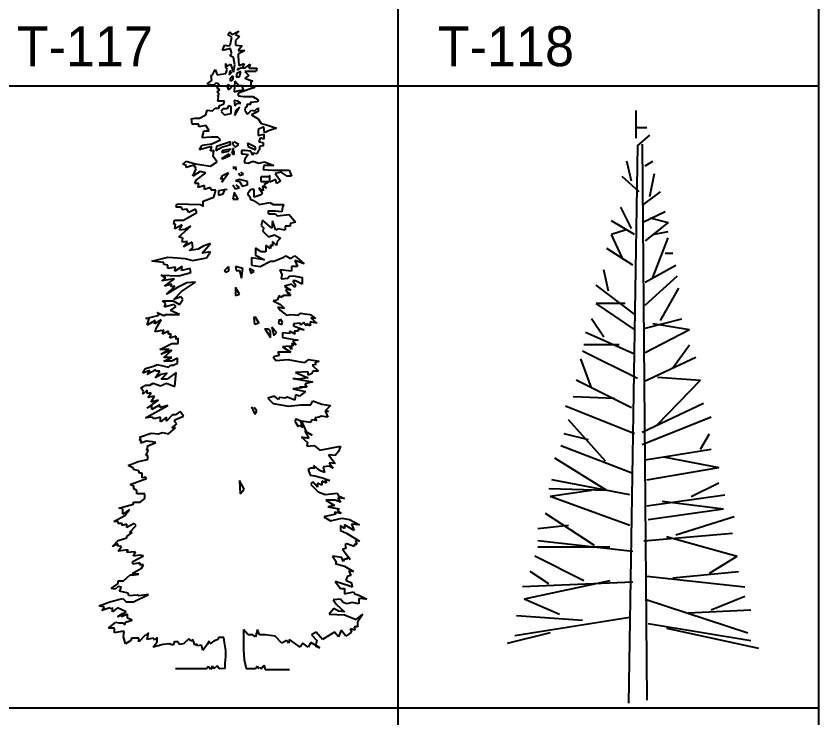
# Model space of a CAD drawing. Header units: millimetres. Extents: x 0 to 25200, y 0 to 17820.
# Drawn here: x 9585 to 12000, y 4921 to 7033 of the extents above; entities that cross this region are included whole.
import ezdxf
from ezdxf.enums import TextEntityAlignment as Align

# ---------------------------------------------------------------- set-up
doc = ezdxf.new("R2010")
doc.units = ezdxf.units.MM
doc.header["$LTSCALE"] = 100
doc.header["$MEASUREMENT"] = 0
for name, color, linetype in [('CO-TREE', 251, 'Continuous'), ('TB-FORM', 7, 'Continuous'), ('TB-TEXT', 4, 'Continuous')]:
    doc.layers.add(name, color=color, linetype=linetype)
doc.styles.add('DH-TEXT', font='')
doc.styles.get('DH-TEXT').set_extended_font_data('HY울릉도L')

# ---------------------------------------------------------------- blocks, each defined once
blk = doc.blocks.new('T-126')
at = {"layer": 'CO-TREE'}
for p, q in [((156.6208, 1909.0688), (162.56, 1917.0048)), ((168.4992, 1901.1328), (156.6208, 1909.0688)), ((162.56, 1917.0048), (170.496, 1909.0688)), ((170.496, 1909.0688), (190.3104, 1918.976)), ((190.3104, 1918.976), (180.4032, 1909.0688)), ((180.4032, 1909.0688), (192.3072, 1903.1296)), ((164.5312, 1881.3184), (168.4992, 1901.1328)), ((192.3072, 1903.1296), (180.4032, 1891.2256)), ((180.4032, 1891.2256), (180.4032, 1877.3504)), ((140.7488, 1861.504), (146.688, 1877.3504)), ((164.5312, 1867.4432), (140.7488, 1861.504)), ((146.688, 1877.3504), (160.5888, 1875.3792)), ((160.5888, 1875.3792), (164.5312, 1881.3184)), ((164.5312, 1865.4464), (164.5312, 1867.4432)), ((168.4992, 1851.5712), (164.5312, 1865.4464)), ((180.4032, 1877.3504), (200.2176, 1875.3792)), ((200.2176, 1875.3792), (188.3392, 1861.504)), ((188.3392, 1861.504), (208.1536, 1861.504)), ((208.1536, 1861.504), (188.3392, 1849.6)), ((162.56, 1845.632), (168.4992, 1851.5712)), ((174.464, 1839.6928), (162.56, 1845.632)), ((178.4064, 1817.8816), (174.464, 1839.6928)), ((188.3392, 1849.6), (188.3392, 1843.6608)), ((188.3392, 1843.6608), (190.3104, 1815.8848)), ((150.656, 1809.9456), (150.656, 1821.8496)), ((150.656, 1821.8496), (152.6528, 1811.9424)), ((152.6528, 1811.9424), (164.5312, 1819.8528)), ((164.5312, 1819.8528), (174.464, 1796.0704)), ((174.464, 1796.0704), (178.4064, 1817.8816)), ((190.3104, 1815.8848), (206.1824, 1821.8496)), ((206.1824, 1821.8496), (200.2176, 1807.9744)), ((208.1536, 1807.9744), (224.0256, 1819.8528)), ((224.0256, 1819.8528), (220.0576, 1807.9744)), ((107.0592, 1786.1632), (111.0272, 1788.1344)), ((111.0272, 1788.1344), (118.9376, 1804.0064)), ((118.9376, 1804.0064), (124.9024, 1788.1344)), ((124.9024, 1788.1344), (150.656, 1792.1024)), ((154.624, 1804.0064), (150.656, 1809.9456)), ((150.656, 1792.1024), (154.624, 1804.0064)), ((162.56, 1800.0384), (160.5888, 1788.1344)), ((160.5888, 1788.1344), (168.4992, 1798.0416)), ((166.528, 1798.0416), (162.56, 1800.0384)), ((184.3712, 1792.1024), (182.3744, 1782.1952)), ((196.2496, 1798.0416), (184.3712, 1792.1024)), ((186.3424, 1802.0096), (198.2464, 1809.9456)), ((200.2176, 1807.9744), (186.3424, 1805.9776)), ((186.3424, 1805.9776), (186.3424, 1802.0096)), ((192.3072, 1782.1952), (196.2496, 1798.0416)), ((198.2464, 1809.9456), (208.1536, 1807.9744)), ((241.8432, 1798.0416), (208.1536, 1798.0416)), ((208.1536, 1798.0416), (220.0576, 1786.1632)), ((220.0576, 1807.9744), (243.84, 1807.9744)), ((243.84, 1807.9744), (241.8432, 1798.0416)), ((97.1264, 1762.3808), (109.0304, 1770.2912)), ((109.0304, 1770.2912), (107.0592, 1786.1632)), ((164.5312, 1778.2272), (172.4672, 1786.1632)), ((164.5312, 1768.32), (164.5312, 1778.2272)), ((172.4672, 1774.2592), (164.5312, 1768.32)), ((172.4672, 1784.1664), (172.4672, 1774.2592)), ((178.4064, 1768.32), (176.4352, 1736.6016)), ((190.3104, 1754.4448), (178.4064, 1768.32)), ((182.3744, 1782.1952), (192.3072, 1782.1952)), ((220.0576, 1786.1632), (208.1536, 1778.2272)), ((208.1536, 1778.2272), (231.936, 1768.32)), ((225.9968, 1768.32), (225.9968, 1752.448)), ((231.936, 1768.32), (225.9968, 1768.32)), ((97.1264, 1758.4128), (97.1264, 1762.3808)), ((114.9696, 1756.416), (97.1264, 1758.4128)), ((120.9344, 1762.3808), (114.9696, 1756.416)), ((130.8416, 1760.384), (120.9344, 1762.3808)), ((124.9024, 1746.5088), (130.8416, 1760.384)), ((132.8128, 1742.5408), (124.9024, 1746.5088)), ((124.9024, 1736.6016), (132.8128, 1742.5408)), ((158.592, 1758.4128), (154.624, 1752.448)), ((154.624, 1752.448), (158.592, 1742.5408)), ((168.4992, 1748.5056), (158.592, 1758.4128)), ((158.592, 1742.5408), (166.528, 1748.5056)), ((176.4352, 1736.6016), (190.3104, 1740.5696)), ((222.0288, 1744.5376), (188.3392, 1732.6336)), ((200.2176, 1754.4448), (190.3104, 1754.4448)), ((190.3104, 1740.5696), (204.1856, 1742.5408)), ((204.1856, 1742.5408), (200.2176, 1754.4448)), ((235.904, 1748.5056), (222.0288, 1744.5376)), ((225.9968, 1752.448), (239.872, 1754.4448)), ((239.872, 1754.4448), (235.904, 1748.5056)), ((130.8416, 1728.6656), (124.9024, 1736.6016)), ((126.8736, 1726.6944), (130.8416, 1728.6656)), ((128.8448, 1720.7296), (126.8736, 1726.6944)), ((126.8736, 1708.8512), (128.8448, 1720.7296)), ((188.3392, 1732.6336), (188.3392, 1724.6976)), ((188.3392, 1724.6976), (204.1856, 1722.7264)), ((204.1856, 1722.7264), (231.936, 1722.7264)), ((231.936, 1722.7264), (247.808, 1712.8192)), ((146.688, 1708.8512), (126.8736, 1708.8512)), ((130.8416, 1694.976), (144.7168, 1700.9152)), ((130.8416, 1687.04), (130.8416, 1694.976)), ((144.7168, 1700.9152), (146.688, 1708.8512)), ((158.592, 1694.976), (154.624, 1685.0688)), ((166.528, 1692.9792), (158.592, 1694.976)), ((166.528, 1671.168), (166.528, 1692.9792)), ((176.4352, 1710.8224), (178.4064, 1694.976)), ((188.3392, 1708.8512), (176.4352, 1710.8224)), ((178.4064, 1694.976), (186.3424, 1702.8864)), ((178.4064, 1665.2288), (192.3072, 1691.008)), ((192.3072, 1691.008), (180.4032, 1679.104)), ((186.3424, 1702.8864), (196.2496, 1702.8864)), ((196.2496, 1702.8864), (188.3392, 1708.8512)), ((210.1248, 1691.008), (208.1536, 1681.1008)), ((214.0928, 1691.008), (210.1248, 1691.008)), ((225.9968, 1698.944), (214.0928, 1698.944)), ((214.0928, 1698.944), (214.0928, 1691.008)), ((245.8112, 1706.8544), (224.0256, 1704.8832)), ((224.0256, 1704.8832), (225.9968, 1698.944)), ((247.808, 1712.8192), (245.8112, 1706.8544)), ((71.3728, 1657.2928), (91.1872, 1667.2256)), ((91.1872, 1667.2256), (95.1552, 1681.1008)), ((95.1552, 1681.1008), (111.0272, 1679.104)), ((111.0272, 1679.104), (118.9376, 1687.04)), ((118.9376, 1687.04), (130.8416, 1687.04)), ((142.7456, 1685.0688), (136.7808, 1677.1328)), ((136.7808, 1677.1328), (146.688, 1667.2256)), ((154.624, 1685.0688), (142.7456, 1685.0688)), ((146.688, 1667.2256), (166.528, 1671.168)), ((180.4032, 1679.104), (178.4064, 1665.2288)), ((208.1536, 1681.1008), (216.0896, 1669.1968)), ((216.0896, 1669.1968), (227.968, 1681.1008)), ((227.968, 1681.1008), (237.9008, 1679.104)), ((247.808, 1677.1328), (227.968, 1667.2256)), ((227.968, 1667.2256), (247.808, 1655.3216)), ((237.9008, 1679.104), (247.808, 1689.0112)), ((247.808, 1689.0112), (247.808, 1677.1328)), ((47.5904, 1655.3216), (57.4976, 1657.2928)), ((49.5616, 1639.4496), (47.5904, 1655.3216)), ((57.4976, 1657.2928), (71.3728, 1657.2928)), ((247.808, 1655.3216), (257.7152, 1641.4464)), ((69.376, 1639.4496), (49.5616, 1639.4496)), ((69.376, 1631.5392), (69.376, 1639.4496)), ((91.1872, 1635.5072), (69.376, 1631.5392)), ((83.2512, 1609.728), (85.248, 1619.6352)), ((85.248, 1619.6352), (101.0944, 1619.6352)), ((101.0944, 1619.6352), (91.1872, 1635.5072)), ((265.6512, 1631.5392), (247.808, 1623.6032)), ((247.808, 1623.6032), (247.808, 1605.76)), ((257.7152, 1641.4464), (273.5616, 1637.4784)), ((267.6224, 1613.696), (265.6512, 1631.5392)), ((279.5264, 1619.6352), (267.6224, 1613.696)), ((273.5616, 1637.4784), (303.3088, 1627.5712)), ((303.3088, 1627.5712), (279.5264, 1619.6352)), ((79.3088, 1597.824), (83.2512, 1609.728)), ((107.0592, 1599.8208), (79.3088, 1597.824)), ((126.8736, 1599.8208), (107.0592, 1599.8208)), ((134.8096, 1591.8848), (126.8736, 1599.8208)), ((247.808, 1605.76), (265.6512, 1609.728)), ((253.7472, 1597.824), (249.7792, 1585.9456)), ((265.6512, 1593.856), (253.7472, 1597.824)), ((265.6512, 1609.728), (265.6512, 1593.856)), ((71.3728, 1562.1376), (79.3088, 1576.0128)), ((79.3088, 1576.0128), (109.0304, 1579.9808)), ((109.0304, 1572.0704), (93.184, 1568.1024)), ((105.0624, 1558.1696), (109.0304, 1572.0704)), ((109.0304, 1579.9808), (134.8096, 1591.8848)), ((122.9056, 1572.0704), (120.9344, 1560.1664)), ((120.9344, 1560.1664), (138.7776, 1570.0736)), ((164.5312, 1585.9456), (122.9056, 1572.0704)), ((138.7776, 1570.0736), (164.5312, 1578.0096)), ((164.5312, 1576.0128), (164.5312, 1585.9456)), ((172.4672, 1585.9456), (172.4672, 1578.0096)), ((172.4672, 1578.0096), (180.4032, 1570.0736)), ((190.3104, 1578.0096), (176.4352, 1585.9456)), ((180.4032, 1570.0736), (190.3104, 1578.0096)), ((216.0896, 1581.9776), (218.0608, 1572.0704)), ((239.872, 1570.0736), (216.0896, 1581.9776)), ((218.0608, 1572.0704), (239.872, 1562.1376)), ((239.872, 1562.1376), (239.872, 1570.0736)), ((249.7792, 1585.9456), (263.6544, 1583.9488)), ((263.6544, 1574.0416), (251.776, 1572.0704)), ((251.776, 1572.0704), (251.776, 1562.1376)), ((263.6544, 1583.9488), (263.6544, 1574.0416)), ((93.184, 1568.1024), (71.3728, 1562.1376)), ((114.9696, 1560.1664), (105.0624, 1558.1696)), ((112.9984, 1542.3232), (114.9696, 1560.1664)), ((140.7488, 1560.1664), (138.7776, 1554.2272)), ((138.7776, 1554.2272), (158.592, 1558.1696)), ((138.7776, 1536.384), (160.5888, 1550.2592)), ((166.528, 1564.1344), (140.7488, 1560.1664)), ((158.592, 1558.1696), (164.5312, 1564.1344)), ((160.5888, 1550.2592), (162.56, 1544.2944)), ((174.464, 1568.1024), (168.4992, 1552.2304)), ((168.4992, 1552.2304), (176.4352, 1548.2624)), ((176.4352, 1558.1696), (172.4672, 1562.1376)), ((176.4352, 1548.2624), (176.4352, 1558.1696)), ((208.1536, 1560.1664), (198.2464, 1560.1664)), ((198.2464, 1560.1664), (198.2464, 1550.2592)), ((198.2464, 1550.2592), (202.2144, 1550.2592)), ((202.2144, 1550.2592), (218.0608, 1548.2624)), ((225.9968, 1558.1696), (208.1536, 1560.1664)), ((218.0608, 1548.2624), (208.1536, 1534.3872)), ((231.936, 1546.2912), (225.9968, 1558.1696)), ((243.84, 1550.2592), (231.936, 1552.2304)), ((231.936, 1552.2304), (231.936, 1546.2912)), ((249.7792, 1562.1376), (243.84, 1550.2592)), ((251.776, 1562.1376), (249.7792, 1562.1376)), ((21.8112, 1518.5408), (31.7184, 1528.448)), ((31.7184, 1528.448), (59.4688, 1520.512)), ((105.0624, 1512.576), (124.9024, 1526.4512)), ((124.9024, 1526.4512), (112.9984, 1542.3232)), ((140.7488, 1534.3872), (138.7776, 1536.384)), ((162.56, 1544.2944), (140.7488, 1534.3872)), ((208.1536, 1534.3872), (206.1824, 1524.48)), ((206.1824, 1524.48), (218.0608, 1522.5088)), ((218.0608, 1522.5088), (231.936, 1528.448)), ((231.936, 1528.448), (249.7792, 1522.5088)), ((249.7792, 1522.5088), (267.6224, 1526.4512)), ((267.6224, 1526.4512), (295.3728, 1514.5728)), ((31.7184, 1514.5728), (21.8112, 1518.5408)), ((51.5328, 1514.5728), (31.7184, 1508.6336)), ((31.7184, 1508.6336), (31.7184, 1514.5728)), ((55.5008, 1514.5728), (51.5328, 1514.5728)), ((51.5328, 1482.8544), (61.4656, 1504.6656)), ((61.4656, 1504.6656), (55.5008, 1514.5728)), ((59.4688, 1520.512), (105.0624, 1512.576)), ((182.3744, 1508.6336), (172.4672, 1508.6336)), ((172.4672, 1508.6336), (176.4352, 1504.6656)), ((182.3744, 1500.6976), (182.3744, 1508.6336)), ((265.6512, 1514.5728), (263.6544, 1502.6688)), ((263.6544, 1502.6688), (291.4048, 1500.6976)), ((295.3728, 1514.5728), (265.6512, 1514.5728)), ((291.4048, 1500.6976), (340.9664, 1500.6976)), ((340.9664, 1500.6976), (348.9024, 1482.8544)), ((73.344, 1496.7296), (51.5328, 1482.8544)), ((61.4656, 1470.9504), (91.1872, 1492.7616)), ((91.1872, 1492.7616), (73.344, 1496.7296)), ((138.7776, 1482.8544), (134.8096, 1474.9184)), ((134.8096, 1474.9184), (142.7456, 1476.9152)), ((158.592, 1492.7616), (138.7776, 1482.8544)), ((138.7776, 1465.0112), (158.592, 1492.7616)), ((142.7456, 1476.9152), (138.7776, 1465.0112)), ((190.3104, 1492.7616), (192.3072, 1484.8256)), ((192.3072, 1484.8256), (204.1856, 1488.7936)), ((204.1856, 1488.7936), (196.2496, 1494.7328)), ((279.5264, 1480.8576), (255.744, 1480.8576)), ((255.744, 1480.8576), (255.744, 1466.9824)), ((283.4944, 1484.8256), (279.5264, 1480.8576)), ((283.4944, 1465.0112), (283.4944, 1484.8256)), ((317.184, 1494.7328), (299.3408, 1490.7904)), ((299.3408, 1490.7904), (315.2128, 1468.9792)), ((335.0272, 1482.8544), (317.184, 1494.7328)), ((348.9024, 1482.8544), (335.0272, 1482.8544)), ((57.4976, 1461.0432), (61.4656, 1470.9504)), ((69.376, 1461.0432), (57.4976, 1461.0432)), ((67.4048, 1449.1392), (69.376, 1461.0432)), ((87.2192, 1455.104), (67.4048, 1449.1392)), ((87.2192, 1443.2), (87.2192, 1455.104)), ((105.0624, 1449.1392), (87.2192, 1443.2)), ((107.0592, 1441.2288), (105.0624, 1449.1392)), ((172.4672, 1457.0752), (180.4032, 1445.1712)), ((192.3072, 1472.9472), (180.4032, 1468.9792)), ((180.4032, 1468.9792), (192.3072, 1466.9824)), ((180.4032, 1445.1712), (192.3072, 1449.1392)), ((192.3072, 1449.1392), (182.3744, 1457.0752)), ((216.0896, 1466.9824), (192.3072, 1472.9472)), ((192.3072, 1466.9824), (200.2176, 1453.1072)), ((200.2176, 1453.1072), (216.0896, 1457.0752)), ((216.0896, 1457.0752), (216.0896, 1466.9824)), ((255.744, 1466.9824), (281.4976, 1466.9824)), ((273.5616, 1447.168), (261.6832, 1453.1072)), ((261.6832, 1453.1072), (263.6544, 1439.232)), ((281.4976, 1466.9824), (265.6512, 1457.0752)), ((265.6512, 1457.0752), (273.5616, 1447.168)), ((301.3376, 1472.9472), (283.4944, 1465.0112)), ((303.3088, 1461.0432), (301.3376, 1472.9472)), ((315.2128, 1468.9792), (303.3088, 1461.0432)), ((120.9344, 1441.2288), (107.0592, 1441.2288)), ((114.9696, 1419.4176), (120.9344, 1441.2288)), ((154.624, 1443.2), (128.8448, 1439.232)), ((128.8448, 1439.232), (128.8448, 1425.3568)), ((128.8448, 1425.3568), (142.7456, 1429.3248)), ((142.7456, 1429.3248), (148.6848, 1445.1712)), ((176.4352, 1431.296), (172.4672, 1413.4528)), ((188.3392, 1413.4528), (176.4352, 1435.264)), ((225.9968, 1443.2), (216.0896, 1429.3248)), ((216.0896, 1429.3248), (224.0256, 1419.4176)), ((235.904, 1443.2), (225.9968, 1443.2)), ((235.904, 1419.4176), (235.904, 1443.2)), ((253.7472, 1425.3568), (235.904, 1419.4176)), ((251.776, 1447.168), (249.7792, 1447.168)), ((249.7792, 1447.168), (261.6832, 1431.296)), ((263.6544, 1439.232), (251.776, 1447.168)), ((261.6832, 1431.296), (253.7472, 1425.3568)), ((83.2512, 1407.5136), (114.9696, 1419.4176)), ((83.2512, 1391.6672), (83.2512, 1407.5136)), ((172.4672, 1413.4528), (188.3392, 1413.4528)), ((224.0256, 1419.4176), (224.0256, 1413.4528)), ((224.0256, 1413.4528), (233.9328, 1409.5104)), ((233.9328, 1409.5104), (251.776, 1397.6064)), ((251.776, 1397.6064), (283.4944, 1403.5456)), ((283.4944, 1403.5456), (293.4016, 1397.6064)), ((1.9712, 1389.6704), (3.968, 1399.5776)), ((17.8432, 1389.6704), (1.9712, 1389.6704)), ((3.968, 1399.5776), (73.344, 1397.6064)), ((19.8144, 1381.7344), (17.8432, 1389.6704)), ((33.6896, 1383.7312), (19.8144, 1381.7344)), ((39.6544, 1373.824), (33.6896, 1383.7312)), ((59.4688, 1383.7312), (39.6544, 1373.824)), ((63.4368, 1373.824), (59.4688, 1383.7312)), ((73.344, 1397.6064), (83.2512, 1391.6672)), ((299.3408, 1377.792), (277.5296, 1377.792)), ((277.5296, 1377.792), (279.5264, 1369.856)), ((293.4016, 1397.6064), (325.12, 1397.6064)), ((319.1808, 1375.7952), (299.3408, 1377.792)), ((321.152, 1389.6704), (319.1808, 1375.7952)), ((325.12, 1397.6064), (321.152, 1389.6704)), ((23.7824, 1350.016), (63.4368, 1373.824)), ((279.5264, 1369.856), (299.3408, 1369.856)), ((299.3408, 1369.856), (305.3056, 1363.9168)), ((305.3056, 1363.9168), (340.9664, 1367.8592)), ((340.9664, 1367.8592), (360.8064, 1344.0768)), ((-5.9392, 1338.1376), (-3.968, 1350.016)), ((0, 1338.1376), (-5.9392, 1338.1376)), ((-3.968, 1350.016), (23.7824, 1350.016)), ((-1.9712, 1324.2624), (0, 1338.1376)), ((19.8144, 1336.1408), (-1.9712, 1324.2624)), ((9.9072, 1300.4544), (45.5936, 1332.1984)), ((11.904, 1320.2944), (19.8144, 1336.1408)), ((45.5936, 1332.1984), (27.7504, 1322.2656)), ((261.6832, 1350.016), (257.7152, 1334.1696)), ((257.7152, 1334.1696), (265.6512, 1326.2336)), ((289.4336, 1326.2336), (261.6832, 1350.016)), ((291.4048, 1348.0448), (289.4336, 1326.2336)), ((301.3376, 1320.2944), (291.4048, 1348.0448)), ((344.9344, 1332.1984), (329.088, 1332.1984)), ((329.088, 1332.1984), (329.088, 1320.2944)), ((360.8064, 1344.0768), (344.9344, 1340.1088)), ((344.9344, 1340.1088), (344.9344, 1332.1984)), ((27.7504, 1322.2656), (11.904, 1320.2944)), ((265.6512, 1326.2336), (261.6832, 1318.2976)), ((261.6832, 1318.2976), (267.6224, 1312.3584)), ((267.6224, 1312.3584), (279.5264, 1300.4544)), ((279.5264, 1300.4544), (297.3696, 1306.4192)), ((297.3696, 1306.4192), (315.2128, 1296.512)), ((307.2768, 1324.2624), (301.3376, 1320.2944)), ((329.088, 1320.2944), (307.2768, 1324.2624)), ((21.8112, 1296.512), (9.9072, 1300.4544)), ((19.8144, 1284.608), (21.8112, 1296.512)), ((35.6864, 1286.5792), (19.8144, 1284.608)), ((23.7824, 1270.7328), (35.6864, 1286.5792)), ((49.5616, 1284.608), (23.7824, 1270.7328)), ((51.5328, 1268.736), (49.5616, 1284.608)), ((79.3088, 1250.9184), (105.0624, 1280.64)), ((105.0624, 1280.64), (83.2512, 1272.704)), ((303.3088, 1274.7008), (291.4048, 1286.5792)), ((291.4048, 1286.5792), (291.4048, 1272.704)), ((305.3056, 1286.5792), (303.3088, 1274.7008)), ((315.2128, 1296.512), (305.3056, 1286.5792)), ((41.6256, 1258.8288), (51.5328, 1268.736)), ((67.4048, 1262.7968), (41.6256, 1258.8288)), ((83.2512, 1272.704), (67.4048, 1262.7968)), ((257.7152, 1254.8608), (239.872, 1266.7648)), ((239.872, 1266.7648), (239.872, 1244.9536)), ((285.4656, 1264.7936), (271.5904, 1274.7008)), ((271.5904, 1274.7008), (271.5904, 1254.8608)), ((291.4048, 1272.704), (285.4656, 1276.672)), ((285.4656, 1276.672), (285.4656, 1264.7936)), ((-71.3728, 1227.1104), (-23.7824, 1239.0144)), ((-23.7824, 1239.0144), (5.9392, 1237.0176)), ((5.9392, 1237.0176), (27.7504, 1235.0464)), ((27.7504, 1235.0464), (51.5328, 1229.1072)), ((51.5328, 1229.1072), (93.184, 1237.0176)), ((105.0624, 1254.8608), (79.3088, 1250.9184)), ((93.184, 1237.0176), (105.0624, 1254.8608)), ((267.6224, 1231.0784), (227.968, 1237.0176)), ((227.968, 1237.0176), (227.968, 1215.232)), ((239.872, 1244.9536), (267.6224, 1231.0784)), ((271.5904, 1254.8608), (257.7152, 1254.8608)), ((295.3728, 1227.1104), (325.12, 1239.0144)), ((325.12, 1239.0144), (331.0592, 1242.9824)), ((331.0592, 1242.9824), (346.9312, 1235.0464)), ((346.9312, 1235.0464), (358.8096, 1242.9824)), ((358.8096, 1242.9824), (386.56, 1219.2)), ((-35.6864, 1223.1424), (-71.3728, 1227.1104)), ((-35.6864, 1217.2032), (-35.6864, 1223.1424)), ((-23.7824, 1215.232), (-35.6864, 1217.2032)), ((-23.7824, 1205.2992), (-23.7824, 1215.232)), ((0, 1209.2672), (-23.7824, 1205.2992)), ((19.8144, 1211.264), (-1.9712, 1197.3888)), ((-1.9712, 1197.3888), (0, 1209.2672)), ((17.8432, 1199.36), (19.8144, 1211.264)), ((146.688, 1199.36), (158.592, 1211.264)), ((158.592, 1211.264), (158.592, 1197.3888)), ((180.4032, 1211.264), (182.3744, 1199.36)), ((202.2144, 1205.2992), (180.4032, 1211.264)), ((227.968, 1215.232), (253.7472, 1211.264)), ((253.7472, 1211.264), (285.4656, 1227.1104)), ((285.4656, 1227.1104), (295.3728, 1227.1104)), ((366.7456, 1211.264), (348.9024, 1211.264)), ((348.9024, 1211.264), (348.9024, 1197.3888)), ((358.8096, 1229.1072), (366.7456, 1211.264)), ((386.56, 1219.2), (358.8096, 1229.1072)), ((-29.7472, 1175.5776), (-43.6224, 1185.4848)), ((-43.6224, 1185.4848), (9.9072, 1183.5136)), ((9.9072, 1183.5136), (45.5936, 1193.4208)), ((43.6224, 1205.2992), (17.8432, 1199.36)), ((45.5936, 1193.4208), (43.6224, 1205.2992)), ((150.656, 1193.4208), (146.688, 1199.36)), ((158.592, 1197.3888), (150.656, 1193.4208)), ((182.3744, 1199.36), (192.3072, 1199.36)), ((192.3072, 1199.36), (198.2464, 1175.5776)), ((198.2464, 1175.5776), (202.2144, 1205.2992)), ((222.0288, 1205.2992), (225.9968, 1191.424)), ((235.904, 1197.3888), (222.0288, 1205.2992)), ((225.9968, 1191.424), (235.904, 1197.3888)), ((348.9024, 1197.3888), (313.216, 1201.3568)), ((313.216, 1201.3568), (319.1808, 1187.4816)), ((319.1808, 1187.4816), (317.184, 1173.5808)), ((340.9664, 1181.5168), (354.8416, 1183.5136)), ((354.8416, 1183.5136), (380.6208, 1177.5488)), ((-41.6256, 1167.6416), (-29.7472, 1175.5776)), ((-3.968, 1173.5808), (-41.6256, 1167.6416)), ((-33.6896, 1151.7952), (-3.968, 1173.5808)), ((33.6896, 1161.7024), (5.9392, 1147.8272)), ((59.4688, 1163.6736), (33.6896, 1161.7024)), ((41.6256, 1151.7952), (59.4688, 1163.6736)), ((317.184, 1173.5808), (337.024, 1175.5776)), ((337.024, 1175.5776), (340.9664, 1181.5168)), ((360.8064, 1167.6416), (352.8704, 1167.6416)), ((352.8704, 1167.6416), (360.8064, 1155.7632)), ((380.6208, 1157.7344), (360.8064, 1167.6416)), ((380.6208, 1177.5488), (380.6208, 1157.7344)), ((-11.904, 1157.7344), (-33.6896, 1151.7952)), ((-27.7504, 1127.9872), (-1.9712, 1151.7952)), ((5.9392, 1147.8272), (-27.7504, 1127.9872)), ((-13.8752, 1149.7984), (-11.904, 1157.7344)), ((-1.9712, 1151.7952), (-13.8752, 1149.7984)), ((-5.9392, 1112.1408), (17.8432, 1135.9232)), ((17.8432, 1135.9232), (41.6256, 1151.7952)), ((192.3072, 1127.9872), (180.4032, 1147.8272)), ((180.4032, 1147.8272), (180.4032, 1124.0192)), ((348.9024, 1157.7344), (327.0912, 1151.7952)), ((327.0912, 1151.7952), (346.9312, 1139.8912)), ((346.9312, 1139.8912), (331.0592, 1141.8624)), ((331.0592, 1141.8624), (333.056, 1135.9232)), ((333.056, 1135.9232), (344.9344, 1129.984)), ((358.8096, 1147.8272), (348.9024, 1157.7344)), ((360.8064, 1155.7632), (358.8096, 1147.8272)), ((15.872, 1120.0768), (-5.9392, 1112.1408)), ((11.904, 1096.2688), (21.8112, 1112.1408)), ((21.8112, 1112.1408), (15.872, 1120.0768)), ((180.4032, 1124.0192), (192.3072, 1127.9872)), ((311.2448, 1124.0192), (305.3056, 1110.144)), ((315.2128, 1118.08), (311.2448, 1124.0192)), ((325.12, 1124.0192), (315.2128, 1118.08)), ((346.9312, 1124.0192), (325.12, 1124.0192)), ((344.9344, 1129.984), (335.0272, 1131.9552)), ((335.0272, 1131.9552), (346.9312, 1124.0192)), ((-29.7472, 1100.2368), (-39.6544, 1108.1728)), ((-39.6544, 1108.1728), (-7.936, 1108.1728)), ((-33.6896, 1088.3584), (-29.7472, 1100.2368)), ((-5.9392, 1096.2688), (-33.6896, 1088.3584)), ((-15.8464, 1078.4256), (1.9712, 1090.3296)), ((-7.936, 1108.1728), (11.904, 1096.2688)), ((1.9712, 1090.3296), (-5.9392, 1096.2688)), ((305.3056, 1110.144), (293.4016, 1108.1728)), ((293.4016, 1108.1728), (315.2128, 1096.2688)), ((327.0912, 1084.3904), (307.2768, 1088.3584)), ((307.2768, 1088.3584), (315.2128, 1078.4256)), ((315.2128, 1096.2688), (327.0912, 1084.3904)), ((-89.216, 1054.6432), (-49.5616, 1064.5504)), ((-49.5616, 1064.5504), (-55.5008, 1072.4864)), ((-55.5008, 1072.4864), (-33.6896, 1062.5792)), ((-33.6896, 1062.5792), (-31.7184, 1066.5472)), ((-31.7184, 1066.5472), (11.904, 1066.5472)), ((11.904, 1066.5472), (-15.8464, 1078.4256)), ((315.2128, 1078.4256), (333.056, 1064.5504)), ((333.056, 1064.5504), (346.9312, 1066.5472)), ((346.9312, 1066.5472), (368.7424, 1064.5504)), ((368.7424, 1064.5504), (376.6528, 1070.5152)), ((376.6528, 1070.5152), (388.5568, 1068.5184)), ((388.5568, 1068.5184), (404.4032, 1066.5472)), ((404.4032, 1066.5472), (420.2752, 1054.6432)), ((-79.3088, 1054.6432), (-89.216, 1054.6432)), ((-85.248, 1034.8288), (-79.3088, 1054.6432)), ((-61.4656, 1048.704), (-85.248, 1034.8288)), ((-43.6224, 1050.6752), (-63.4368, 1038.7968)), ((-63.4368, 1038.7968), (-61.4656, 1048.704)), ((-59.4688, 1022.9248), (-43.6224, 1050.6752)), ((235.904, 1056.64), (237.9008, 1060.5824)), ((237.9008, 1036.8), (235.904, 1056.64)), ((237.9008, 1060.5824), (249.7792, 1040.768)), ((249.7792, 1040.768), (237.9008, 1036.8)), ((311.2448, 1052.672), (309.248, 1040.768)), ((309.248, 1040.768), (319.1808, 1036.8)), ((321.152, 1042.7648), (315.2128, 1052.672)), ((319.1808, 1036.8), (321.152, 1042.7648)), ((374.6816, 1040.768), (354.8416, 1038.7968)), ((354.8416, 1038.7968), (354.8416, 1032.832)), ((376.6528, 1034.8288), (374.6816, 1040.768)), ((384.5888, 1042.7648), (376.6528, 1034.8288)), ((392.5248, 1032.832), (384.5888, 1042.7648)), ((394.496, 1038.7968), (392.5248, 1032.832)), ((404.4032, 1032.832), (394.496, 1038.7968)), ((424.2432, 1040.768), (404.4032, 1044.736)), ((404.4032, 1044.736), (404.4032, 1032.832)), ((420.2752, 1054.6432), (406.4, 1056.64)), ((406.4, 1056.64), (424.2432, 1040.768)), ((-61.4656, 1014.9888), (-59.4688, 1022.9248)), ((-41.6256, 1018.9568), (-61.4656, 1014.9888)), ((-35.6864, 1020.9536), (-41.6256, 1016.9856)), ((-41.6256, 1016.9856), (-41.6256, 1018.9568)), ((-39.6544, 1007.0784), (-35.6864, 1020.9536)), ((-21.8112, 1016.9856), (-39.6544, 1007.0784)), ((-21.8112, 1007.0784), (-21.8112, 1016.9856)), ((279.5264, 1022.9248), (267.6224, 1022.9248)), ((269.6192, 1022.9248), (285.4656, 997.1456)), ((285.4656, 1014.9888), (279.5264, 1022.9248)), ((285.4656, 997.1456), (285.4656, 1014.9888)), ((289.4336, 1028.864), (295.3728, 1003.1104)), ((303.3088, 1011.0464), (289.4336, 1028.864)), ((358.8096, 1007.0784), (342.9632, 1016.9856)), ((342.9632, 1016.9856), (344.9344, 1009.0496)), ((354.8416, 1032.832), (386.56, 1020.9536)), ((368.7424, 1016.9856), (356.8384, 1016.9856)), ((356.8384, 1016.9856), (358.8096, 1007.0784)), ((386.56, 1020.9536), (368.7424, 1022.9248)), ((368.7424, 1022.9248), (368.7424, 1016.9856)), ((-13.8752, 1007.0784), (-21.8112, 1007.0784)), ((-17.8432, 995.1744), (-13.8752, 1007.0784)), ((1.9712, 1001.1136), (-17.8432, 995.1744)), ((1.9712, 991.2064), (1.9712, 1001.1136)), ((7.936, 995.1744), (1.9712, 991.2064)), ((7.936, 979.328), (7.936, 995.1744)), ((295.3728, 1003.1104), (303.3088, 1011.0464)), ((344.9344, 1009.0496), (321.152, 1011.0464)), ((321.152, 1011.0464), (321.152, 997.1456)), ((321.152, 997.1456), (368.7424, 989.2352)), ((-47.5904, 961.4848), (-11.904, 979.328)), ((-11.904, 979.328), (7.936, 979.328)), ((342.9632, 971.392), (321.152, 969.3952)), ((321.152, 969.3952), (346.9312, 953.5488)), ((348.9024, 961.4848), (342.9632, 971.392)), ((362.7776, 975.36), (348.9024, 979.328)), ((348.9024, 979.328), (354.8416, 973.3632)), ((354.8416, 973.3632), (348.9024, 973.3632)), ((348.9024, 973.3632), (348.9024, 961.4848)), ((368.7424, 989.2352), (352.8704, 987.2384)), ((352.8704, 987.2384), (362.7776, 975.36)), ((-19.8144, 961.4848), (-47.5904, 961.4848)), ((-43.6224, 947.584), (-19.8144, 961.4848)), ((-11.904, 959.488), (-43.6224, 947.584)), ((-35.6864, 937.6768), (-11.904, 959.488)), ((311.2448, 943.6416), (293.4016, 939.6736)), ((346.9312, 953.5488), (307.2768, 953.5488)), ((307.2768, 953.5488), (311.2448, 943.6416)), ((-35.6864, 925.7984), (-11.904, 937.6768)), ((-11.904, 937.6768), (-35.6864, 937.6768)), ((-11.904, 925.7984), (-35.6864, 925.7984)), ((5.9392, 935.7056), (-11.904, 925.7984)), ((-7.936, 913.8944), (5.9392, 919.8336)), ((5.9392, 919.8336), (5.9392, 935.7056)), ((293.4016, 939.6736), (301.3376, 927.7696)), ((301.3376, 927.7696), (337.024, 931.7376)), ((337.024, 931.7376), (364.7744, 925.7984)), ((364.7744, 925.7984), (388.5568, 921.8304)), ((388.5568, 921.8304), (400.4608, 931.7376)), ((400.4608, 931.7376), (432.1792, 925.7984)), ((432.1792, 925.7984), (418.2784, 919.8336)), ((418.2784, 919.8336), (422.2464, 915.8656)), ((-99.1232, 890.112), (-91.1872, 903.9872)), ((-77.312, 898.048), (-99.1232, 890.112)), ((-91.1872, 903.9872), (-63.4368, 911.9232)), ((-59.4688, 900.0192), (-85.248, 886.144)), ((-85.248, 886.144), (-77.312, 898.048)), ((-63.4368, 911.9232), (-55.5008, 915.8656)), ((-61.4656, 876.2368), (-47.5904, 896.0512)), ((-59.4688, 896.0512), (-59.4688, 900.0192)), ((-47.5904, 896.0512), (-59.4688, 896.0512)), ((-55.5008, 915.8656), (-21.8112, 907.9552)), ((-21.8112, 907.9552), (-15.8464, 913.8944)), ((-15.8464, 913.8944), (-7.936, 913.8944)), ((398.464, 894.08), (360.8064, 892.0832)), ((398.464, 884.1472), (398.464, 894.08)), ((412.3392, 896.0512), (408.3712, 888.1152)), ((422.2464, 915.8656), (410.368, 913.8944)), ((410.368, 913.8944), (430.1824, 896.0512)), ((430.1824, 896.0512), (412.3392, 896.0512)), ((-43.6224, 886.144), (-61.4656, 876.2368)), ((-43.6224, 872.2688), (-25.7792, 890.112)), ((-25.7792, 890.112), (-43.6224, 886.144)), ((-25.7792, 872.2688), (-43.6224, 872.2688)), ((1.9712, 892.0832), (-25.7792, 872.2688)), ((-1.9712, 850.4576), (1.9712, 892.0832)), ((370.7136, 872.2688), (352.8704, 874.24)), ((352.8704, 874.24), (412.3392, 864.3328)), ((360.8064, 892.0832), (398.464, 876.2368)), ((398.464, 876.2368), (370.7136, 872.2688)), ((408.3712, 888.1152), (398.464, 884.1472)), ((-105.0624, 846.4896), (-91.1872, 854.4256)), ((-97.1264, 834.6112), (-105.0624, 846.4896)), ((-91.1872, 854.4256), (-77.312, 854.4256)), ((-77.312, 854.4256), (-67.4048, 860.3648)), ((-67.4048, 860.3648), (-45.5936, 852.4288)), ((-45.5936, 852.4288), (-27.7504, 860.3648)), ((-27.7504, 860.3648), (-1.9712, 850.4576)), ((380.6208, 846.4896), (352.8704, 842.5216)), ((394.496, 848.4864), (372.6848, 848.4864)), ((372.6848, 848.4864), (380.6208, 846.4896)), ((412.3392, 864.3328), (388.5568, 858.3936)), ((388.5568, 858.3936), (394.496, 848.4864)), ((-85.248, 838.5536), (-99.1232, 826.6752)), ((-99.1232, 826.6752), (-97.1264, 834.6112)), ((-85.248, 828.6464), (-85.248, 838.5536)), ((-73.344, 830.6432), (-85.248, 828.6464)), ((-83.2512, 816.768), (-73.344, 830.6432)), ((352.8704, 842.5216), (390.528, 834.6112)), ((360.8064, 824.6784), (358.8096, 808.832)), ((372.6848, 820.7104), (360.8064, 824.6784)), ((390.528, 834.6112), (372.6848, 820.7104)), ((-85.248, 785.0496), (-51.5328, 808.832)), ((-63.4368, 820.7104), (-83.2512, 816.768)), ((-73.344, 802.8672), (-63.4368, 820.7104)), ((-51.5328, 808.832), (-73.344, 802.8672)), ((297.3696, 820.7104), (277.5296, 814.7712)), ((277.5296, 814.7712), (293.4016, 798.9248)), ((293.4016, 798.9248), (338.9952, 790.9888)), ((309.248, 810.8032), (297.3696, 820.7104)), ((311.2448, 816.768), (309.248, 810.8032)), ((331.0592, 814.7712), (311.2448, 816.768)), ((333.056, 818.7392), (331.0592, 814.7712)), ((358.8096, 808.832), (333.056, 818.7392)), ((406.4, 794.9568), (412.3392, 806.8352)), ((412.3392, 806.8352), (440.0896, 796.928)), ((-91.1872, 755.3024), (-23.7824, 792.96)), ((-71.3728, 792.96), (-85.248, 785.0496)), ((-47.5904, 794.9568), (-71.3728, 781.0816)), ((-71.3728, 781.0816), (-71.3728, 792.96)), ((-47.5904, 787.0208), (-47.5904, 794.9568)), ((-23.7824, 792.96), (-47.5904, 787.0208)), ((13.8752, 775.1168), (0, 765.2096)), ((23.7824, 761.2416), (13.8752, 775.1168)), ((227.968, 788.992), (237.9008, 767.2064)), ((243.84, 777.1136), (235.904, 787.0208)), ((237.9008, 767.2064), (243.84, 777.1136)), ((338.9952, 790.9888), (376.6528, 794.9568)), ((376.6528, 794.9568), (406.4, 794.9568)), ((440.0896, 796.928), (465.8688, 792.96)), ((459.9296, 775.1168), (449.9968, 777.1136)), ((449.9968, 777.1136), (457.9328, 757.2736)), ((465.8688, 792.96), (451.9936, 779.0848)), ((451.9936, 779.0848), (459.9296, 775.1168)), ((-69.376, 757.2736), (-91.1872, 755.3024)), ((-67.4048, 753.3312), (-69.376, 757.2736)), ((-59.4688, 753.3312), (-67.4048, 753.3312)), ((-45.5936, 757.2736), (-59.4688, 753.3312)), ((-27.7504, 757.2736), (-45.5936, 743.3984)), ((-45.5936, 743.3984), (-45.5936, 757.2736)), ((-9.9072, 765.2096), (-27.7504, 745.3952)), ((-27.7504, 745.3952), (-27.7504, 757.2736)), ((0, 765.2096), (-9.9072, 765.2096)), ((-1.9712, 749.3632), (23.7824, 761.2416)), ((-1.9712, 743.3984), (-1.9712, 749.3632)), ((362.7776, 753.3312), (358.8096, 745.3952)), ((376.6528, 745.3952), (362.7776, 751.3344)), ((408.3712, 749.3632), (406.4, 741.4272)), ((424.2432, 747.3664), (408.3712, 749.3632)), ((432.1792, 757.2736), (418.2784, 755.3024)), ((418.2784, 755.3024), (424.2432, 747.3664)), ((438.1184, 761.2416), (432.1792, 757.2736)), ((457.9328, 757.2736), (438.1184, 761.2416)), ((-21.8112, 707.712), (0, 725.5552)), ((-11.904, 725.5552), (3.968, 737.4592)), ((0, 725.5552), (-11.904, 725.5552)), ((3.968, 737.4592), (-1.9712, 743.3984)), ((358.8096, 745.3952), (368.7424, 729.5232)), ((368.7424, 729.5232), (372.6848, 733.4912)), ((372.6848, 733.4912), (382.6176, 727.552)), ((382.6176, 727.552), (376.6528, 745.3952)), ((406.4, 741.4272), (378.6496, 745.3952)), ((378.6496, 745.3952), (392.5248, 713.6768)), ((-109.0304, 697.8048), (-73.344, 709.7088)), ((-73.344, 709.7088), (-51.5328, 707.712)), ((-51.5328, 707.712), (-39.6544, 711.68)), ((-39.6544, 711.68), (-21.8112, 707.712)), ((388.5568, 715.648), (400.4608, 693.8368)), ((410.368, 703.7696), (388.5568, 715.648)), ((392.5248, 713.6768), (410.368, 703.7696)), ((-105.0624, 695.8336), (-109.0304, 697.8048)), ((-109.0304, 687.8976), (-105.0624, 695.8336)), ((-103.0912, 687.8976), (-109.0304, 687.8976)), ((-105.0624, 679.9616), (-103.0912, 687.8976)), ((-87.2192, 685.9264), (-105.0624, 679.9616)), ((-69.376, 683.9296), (-87.2192, 685.9264)), ((-85.248, 670.0544), (-59.4688, 681.9584)), ((-59.4688, 681.9584), (-69.376, 683.9296)), ((400.4608, 693.8368), (378.6496, 697.8048)), ((378.6496, 697.8048), (396.4928, 681.9584)), ((396.4928, 681.9584), (394.496, 670.0544)), ((-89.216, 642.304), (-81.28, 658.176)), ((-87.2192, 658.176), (-83.2512, 666.0864)), ((-81.28, 658.176), (-87.2192, 658.176)), ((-83.2512, 666.0864), (-85.248, 670.0544)), ((394.496, 670.0544), (416.3072, 672.0512)), ((416.3072, 672.0512), (434.1504, 658.176)), ((434.1504, 658.176), (495.616, 670.0544)), ((489.6512, 654.208), (479.744, 642.304)), ((495.616, 670.0544), (489.6512, 654.208)), ((-112.9984, 624.4608), (-83.2512, 630.4)), ((-83.2512, 642.304), (-89.216, 642.304)), ((-83.2512, 630.4), (-83.2512, 642.304)), ((479.744, 642.304), (459.9296, 644.2752)), ((459.9296, 644.2752), (479.744, 618.5216)), ((-142.7456, 612.5568), (-112.9984, 624.4608)), ((-126.8736, 604.6464), (-142.7456, 612.5568)), ((-126.8736, 600.6784), (-126.8736, 604.6464)), ((406.4, 604.6464), (398.464, 600.6784)), ((418.2784, 604.6464), (406.4, 604.6464)), ((436.1216, 596.7104), (414.336, 612.5568)), ((414.336, 612.5568), (418.2784, 604.6464)), ((461.9008, 610.5856), (444.0576, 608.6144)), ((444.0576, 608.6144), (448.0256, 590.7712)), ((479.744, 618.5216), (461.9008, 620.4928)), ((461.9008, 620.4928), (473.8048, 604.6464)), ((473.8048, 604.6464), (461.9008, 610.5856)), ((-111.0272, 596.7104), (-126.8736, 600.6784)), ((-109.0304, 588.7744), (-111.0272, 596.7104)), ((-101.0944, 588.7744), (-109.0304, 588.7744)), ((-101.0944, 574.8992), (-101.0944, 588.7744)), ((398.464, 600.6784), (404.4032, 582.8352)), ((404.4032, 582.8352), (418.2784, 580.8384)), ((418.2784, 580.8384), (442.0864, 574.8992)), ((448.0256, 590.7712), (436.1216, 596.7104)), ((-136.7808, 555.0848), (-87.2192, 572.928)), ((-89.216, 576.896), (-101.0944, 574.8992)), ((-87.2192, 572.928), (-89.216, 576.896)), ((192.3072, 566.9632), (194.2784, 527.3344)), ((206.1824, 541.2096), (192.3072, 566.9632)), ((412.3392, 562.9952), (406.4, 555.0848)), ((426.2144, 547.1488), (412.3392, 562.9952)), ((440.0896, 553.088), (426.2144, 559.0528)), ((426.2144, 559.0528), (426.2144, 547.1488)), ((453.9648, 559.0528), (440.0896, 564.992)), ((440.0896, 564.992), (440.0896, 553.088)), ((442.0864, 574.8992), (463.8976, 566.9632)), ((463.8976, 566.9632), (449.9968, 568.96)), ((449.9968, 568.96), (453.9648, 559.0528)), ((-124.9024, 549.12), (-136.7808, 555.0848)), ((-126.8736, 543.1808), (-124.9024, 549.12)), ((-116.9664, 537.2416), (-126.8736, 543.1808)), ((-116.9664, 527.3344), (-116.9664, 537.2416)), ((194.2784, 527.3344), (206.1824, 541.2096)), ((406.4, 555.0848), (428.2112, 533.2736)), ((428.2112, 533.2736), (449.9968, 525.3376)), ((-93.184, 527.3344), (-116.9664, 527.3344)), ((-107.0592, 501.5552), (-93.184, 513.4592)), ((-93.184, 513.4592), (-93.184, 527.3344)), ((449.9968, 525.3376), (485.6832, 529.3056)), ((479.744, 507.4944), (451.9936, 507.4944)), ((451.9936, 507.4944), (477.7728, 491.648)), ((495.616, 501.5552), (479.744, 507.4944)), ((485.6832, 529.3056), (489.6512, 521.3696)), ((507.4944, 513.4592), (487.68, 515.4304)), ((487.68, 515.4304), (495.616, 501.5552)), ((489.6512, 521.3696), (507.4944, 513.4592)), ((-170.496, 483.712), (-126.8736, 495.616)), ((-158.592, 481.7408), (-170.496, 483.712)), ((-126.8736, 495.616), (-126.8736, 501.5552)), ((-126.8736, 501.5552), (-107.0592, 501.5552)), ((477.7728, 491.648), (457.9328, 487.68)), ((457.9328, 487.68), (491.648, 481.7408)), ((-186.3424, 444.0576), (-152.6528, 461.9008)), ((-158.592, 465.8688), (-158.592, 481.7408)), ((-138.7776, 479.744), (-158.592, 465.8688)), ((-152.6528, 461.9008), (-138.7776, 479.744)), ((481.7408, 465.8688), (446.0544, 457.9328)), ((497.5872, 467.84), (477.7728, 471.808)), ((477.7728, 471.808), (481.7408, 465.8688)), ((491.648, 481.7408), (485.6832, 477.7728)), ((485.6832, 477.7728), (497.5872, 467.84)), ((-172.4672, 444.0576), (-186.3424, 444.0576)), ((-172.4672, 438.1184), (-172.4672, 444.0576)), ((-160.5632, 438.1184), (-172.4672, 438.1184)), ((-160.5632, 432.1792), (-160.5632, 438.1184)), ((-146.688, 436.1216), (-160.5632, 432.1792)), ((-124.9024, 438.1184), (-146.688, 426.2144)), ((-146.688, 426.2144), (-146.688, 436.1216)), ((-118.9376, 432.1792), (-124.9024, 438.1184)), ((446.0544, 457.9328), (465.8688, 446.0544)), ((465.8688, 446.0544), (499.5584, 453.9648)), ((499.5584, 453.9648), (523.3664, 449.9968)), ((523.3664, 449.9968), (553.088, 434.1504)), ((553.088, 434.1504), (529.3056, 436.1216)), ((529.3056, 436.1216), (537.2416, 416.3072)), ((-138.7776, 410.368), (-118.9376, 432.1792)), ((507.4944, 422.2464), (495.616, 432.1792)), ((495.616, 432.1792), (495.616, 416.3072)), ((495.616, 416.3072), (513.4592, 408.3712)), ((537.2416, 416.3072), (507.4944, 434.1504)), ((507.4944, 434.1504), (507.4944, 422.2464)), ((-190.3104, 368.7424), (-172.4672, 386.56)), ((-172.4672, 386.56), (-146.688, 394.496)), ((-146.688, 398.464), (-130.8416, 410.368)), ((-146.688, 394.496), (-146.688, 398.464)), ((-130.8416, 410.368), (-138.7776, 410.368)), ((513.4592, 408.3712), (553.088, 384.5888)), ((553.088, 384.5888), (541.2096, 386.56)), ((541.2096, 386.56), (545.1776, 374.6816)), ((-172.4672, 376.6528), (-190.3104, 368.7424)), ((-176.4352, 370.7136), (-172.4672, 376.6528)), ((-162.56, 368.7424), (-176.4352, 370.7136)), ((-172.4672, 354.8416), (-162.56, 368.7424)), ((511.4624, 362.7776), (501.5552, 360.8064)), ((515.4304, 376.6528), (509.4912, 374.6816)), ((509.4912, 374.6816), (511.4624, 362.7776)), ((537.2416, 368.7424), (515.4304, 376.6528)), ((545.1776, 374.6816), (537.2416, 374.6816)), ((537.2416, 374.6816), (537.2416, 368.7424)), ((-142.7456, 358.8096), (-172.4672, 354.8416)), ((-146.688, 350.8992), (-142.7456, 358.8096)), ((-120.9344, 352.8704), (-146.688, 350.8992)), ((-128.8448, 323.1232), (-97.1264, 340.9664)), ((-126.8736, 338.9952), (-120.9344, 352.8704)), ((-109.0304, 342.9632), (-126.8736, 338.9952)), ((-97.1264, 340.9664), (-109.0304, 342.9632)), ((499.5584, 335.0272), (471.808, 338.9952)), ((471.808, 338.9952), (483.712, 321.152)), ((501.5552, 360.8064), (525.3376, 329.088)), ((-128.8448, 315.2128), (-128.8448, 323.1232)), ((-107.0592, 319.1808), (-128.8448, 315.2128)), ((-109.0304, 313.216), (-107.0592, 319.1808)), ((483.712, 321.152), (479.744, 317.184)), ((479.744, 317.184), (507.4944, 309.248)), ((503.5264, 323.1232), (499.5584, 335.0272)), ((507.4944, 331.0592), (503.5264, 323.1232)), ((513.4592, 329.088), (507.4944, 331.0592)), ((519.3984, 337.024), (513.4592, 329.088)), ((525.3376, 329.088), (519.3984, 337.024)), ((-130.8416, 287.4624), (-103.0912, 303.3088)), ((-97.1264, 313.216), (-109.0304, 313.216)), ((-103.0912, 303.3088), (-97.1264, 313.216)), ((507.4944, 309.248), (535.2448, 293.4016)), ((535.2448, 293.4016), (521.3696, 295.3728)), ((521.3696, 295.3728), (527.3344, 281.4976)), ((-156.6208, 265.6512), (-136.7808, 283.4944)), ((-136.7808, 283.4944), (-124.9024, 283.4944)), ((-111.0272, 285.4656), (-130.8416, 287.4624)), ((-124.9024, 283.4944), (-111.0272, 285.4656)), ((517.4016, 279.5264), (511.4624, 267.6224)), ((511.4624, 267.6224), (529.3056, 259.6864)), ((527.3344, 281.4976), (517.4016, 279.5264)), ((-194.2784, 241.8432), (-172.4672, 257.7152)), ((-182.3744, 239.872), (-194.2784, 241.8432)), ((-172.4672, 247.808), (-182.3744, 239.872)), ((-172.4672, 265.6512), (-156.6208, 265.6512)), ((-172.4672, 257.7152), (-172.4672, 265.6512)), ((-162.56, 245.8112), (-172.4672, 247.808)), ((-168.4992, 233.9328), (-162.56, 245.8112)), ((521.3696, 249.7792), (479.744, 263.6544)), ((479.744, 263.6544), (495.616, 241.8432)), ((495.616, 241.8432), (507.4944, 241.8432)), ((507.4944, 241.8432), (507.4944, 225.9968)), ((531.2768, 245.8112), (521.3696, 249.7792)), ((529.3056, 259.6864), (531.2768, 245.8112)), ((-142.7456, 227.968), (-168.4992, 233.9328)), ((-140.7488, 220.0576), (-142.7456, 227.968)), ((-114.9696, 222.0288), (-140.7488, 220.0576)), ((-126.8736, 202.2144), (-81.28, 224.0256)), ((-111.0272, 220.0576), (-114.9696, 222.0288)), ((-81.28, 224.0256), (-111.0272, 220.0576)), ((507.4944, 225.9968), (535.2448, 231.936)), ((535.2448, 231.936), (539.2128, 225.9968)), ((539.2128, 225.9968), (551.1168, 222.0288)), ((551.1168, 222.0288), (574.8992, 210.1248)), ((-229.9648, 190.3104), (-198.2464, 202.2144)), ((-198.2464, 202.2144), (-158.592, 212.1216)), ((-158.592, 212.1216), (-148.6848, 202.2144)), ((-148.6848, 202.2144), (-126.8736, 202.2144)), ((495.616, 210.1248), (473.8048, 208.1536)), ((473.8048, 208.1536), (483.712, 194.2784)), ((483.712, 194.2784), (507.4944, 172.4672)), ((503.5264, 200.2176), (495.616, 210.1248)), ((515.4304, 196.2496), (503.5264, 200.2176)), ((531.2768, 200.2176), (515.4304, 196.2496)), ((551.1168, 196.2496), (531.2768, 200.2176)), ((574.8992, 210.1248), (551.1168, 212.1216)), ((551.1168, 212.1216), (551.1168, 196.2496)), ((-214.0928, 186.3424), (-229.9648, 190.3104)), ((-222.0288, 176.4352), (-214.0928, 186.3424)), ((-198.2464, 184.3712), (-222.0288, 176.4352)), ((-194.2784, 180.4032), (-198.2464, 184.3712)), ((-190.3104, 184.3712), (-194.2784, 180.4032)), ((-174.464, 184.3712), (-190.3104, 172.4672)), ((-190.3104, 172.4672), (-190.3104, 184.3712)), ((-148.6848, 172.4672), (-174.464, 184.3712)), ((-174.464, 156.6208), (-148.6848, 172.4672)), ((475.776, 182.3744), (461.9008, 164.5312)), ((489.6512, 174.464), (475.776, 182.3744)), ((507.4944, 172.4672), (489.6512, 174.464)), ((-158.592, 166.528), (-174.464, 156.6208)), ((-162.56, 156.6208), (-158.592, 166.528)), ((-144.7168, 164.5312), (-162.56, 156.6208)), ((-150.656, 140.7488), (-130.8416, 146.688)), ((-144.7168, 152.6528), (-144.7168, 164.5312)), ((-130.8416, 146.688), (-144.7168, 152.6528)), ((461.9008, 164.5312), (507.4944, 162.56)), ((507.4944, 162.56), (543.1808, 148.6848)), ((543.1808, 148.6848), (562.9952, 164.5312)), ((562.9952, 164.5312), (547.1488, 140.7488)), ((-202.2144, 122.9056), (-180.4032, 140.7488)), ((-184.3712, 122.9056), (-202.2144, 122.9056)), ((-184.3712, 109.0304), (-184.3712, 122.9056)), ((-180.4032, 140.7488), (-170.496, 138.7776)), ((-170.496, 138.7776), (-156.6208, 138.7776)), ((-156.6208, 138.7776), (-152.6528, 132.8128)), ((-152.6528, 132.8128), (-150.656, 140.7488)), ((539.2128, 116.9664), (525.3376, 120.9344)), ((525.3376, 120.9344), (529.3056, 111.0272)), ((547.1488, 126.8736), (537.2416, 126.8736)), ((537.2416, 126.8736), (539.2128, 116.9664)), ((547.1488, 140.7488), (547.1488, 126.8736)), ((-162.56, 112.9984), (-184.3712, 109.0304)), ((-154.624, 112.9984), (-162.56, 112.9984)), ((-156.6208, 97.1264), (-154.624, 112.9984)), ((-150.656, 75.3408), (-156.6208, 97.1264)), ((-91.1872, 103.0912), (-111.0272, 81.28)), ((-89.216, 101.0944), (-91.1872, 103.0912)), ((-81.28, 109.0304), (-89.216, 101.0944)), ((-85.248, 89.216), (-81.28, 109.0304)), ((218.0608, 103.0912), (204.1856, 118.9376)), ((204.1856, 118.9376), (204.1856, 89.216)), ((231.936, 103.0912), (218.0608, 103.0912)), ((239.872, 97.1264), (231.936, 103.0912)), ((245.8112, 118.9376), (239.872, 97.1264)), ((251.776, 103.0912), (245.8112, 118.9376)), ((269.6192, 103.0912), (251.776, 103.0912)), ((299.3408, 99.1232), (269.6192, 103.0912)), ((319.1808, 77.312), (299.3408, 99.1232)), ((422.2464, 111.0272), (408.3712, 103.0912)), ((408.3712, 103.0912), (424.2432, 85.248)), ((442.0864, 89.216), (422.2464, 111.0272)), ((477.7728, 111.0272), (442.0864, 89.216)), ((489.6512, 97.1264), (477.7728, 111.0272)), ((497.5872, 116.9664), (489.6512, 97.1264)), ((511.4624, 99.1232), (497.5872, 116.9664)), ((529.3056, 111.0272), (511.4624, 99.1232)), ((-134.8096, 85.248), (-150.656, 75.3408)), ((-132.8128, 93.184), (-134.8096, 85.248)), ((-111.0272, 93.184), (-132.8128, 93.184)), ((-111.0272, 81.28), (-111.0272, 93.184)), ((-67.4048, 93.184), (-85.248, 89.216)), ((-63.4368, 87.2192), (-67.4048, 93.184)), ((-67.4048, 65.408), (-55.5008, 81.28)), ((-37.6576, 73.344), (-67.4048, 65.408)), ((-55.5008, 95.1552), (-63.4368, 87.2192)), ((-55.5008, 81.28), (-55.5008, 95.1552)), ((-19.8144, 75.3408), (-37.6576, 73.344)), ((-7.936, 71.3728), (-19.8144, 75.3408)), ((-3.968, 83.2512), (-7.936, 71.3728)), ((-1.9712, 81.28), (-3.968, 83.2512)), ((7.936, 81.28), (-1.9712, 81.28)), ((11.904, 73.344), (7.936, 81.28)), ((23.7824, 75.3408), (11.904, 73.344)), ((39.6544, 91.1872), (23.7824, 75.3408)), ((45.5936, 83.2512), (39.6544, 91.1872)), ((51.5328, 89.216), (45.5936, 83.2512)), ((55.5008, 77.312), (51.5328, 89.216)), ((57.4976, 71.3728), (55.5008, 77.312)), ((63.4368, 75.3408), (57.4976, 71.3728)), ((65.408, 69.376), (63.4368, 75.3408)), ((95.1552, 73.344), (81.28, 55.5008)), ((101.0944, 83.2512), (95.1552, 73.344)), ((103.0912, 75.3408), (101.0944, 83.2512)), ((114.9696, 83.2512), (103.0912, 75.3408)), ((126.8736, 89.216), (114.9696, 83.2512)), ((128.8448, 95.1552), (126.8736, 89.216)), ((144.7168, 95.1552), (128.8448, 95.1552)), ((146.688, 79.3088), (144.7168, 95.1552)), ((150.656, 55.5008), (146.688, 79.3088)), ((204.1856, 89.216), (204.1856, 57.4976)), ((333.056, 85.248), (319.1808, 77.312)), ((338.9952, 77.312), (333.056, 85.248)), ((342.9632, 89.216), (338.9952, 77.312)), ((360.8064, 75.3408), (342.9632, 89.216)), ((374.6816, 65.408), (360.8064, 75.3408)), ((382.6176, 77.312), (374.6816, 65.408)), ((398.464, 65.408), (382.6176, 77.312)), ((406.4, 79.3088), (398.464, 65.408)), ((434.1504, 63.4368), (406.4, 79.3088)), ((424.2432, 85.248), (420.2752, 69.376)), ((77.312, 71.3728), (65.408, 69.376)), ((81.28, 55.5008), (77.312, 71.3728)), ((150.656, 37.6576), (150.656, 55.5008)), ((204.1856, 57.4976), (206.1824, 27.7504)), ((420.2752, 69.376), (434.1504, 63.4368)), ((148.6848, 17.8432), (150.656, 37.6576)), ((206.1824, 27.7504), (212.1216, 1.9712)), ((93.184, 0), (0, 0)), ((99.1232, 7.936), (93.184, 0)), ((105.0624, -1.9712), (99.1232, 7.936)), ((111.0272, 9.9072), (105.0624, -1.9712)), ((114.9696, 0), (111.0272, 9.9072)), ((124.9024, 9.9072), (114.9696, 0)), ((130.8416, 0), (124.9024, 9.9072)), ((148.6848, 1.9712), (130.8416, 0)), ((148.6848, 1.9712), (148.6848, 17.8432)), ((212.1216, 1.9712), (212.1216, 1.9712)), ((212.1216, 1.9712), (239.872, 1.9712)), ((239.872, 1.9712), (245.8112, 9.9072)), ((245.8112, 9.9072), (247.808, 1.9712)), ((247.808, 1.9712), (251.776, 5.9392)), ((251.776, 5.9392), (257.7152, 0)), ((257.7152, 0), (265.6512, 11.904)), ((265.6512, 11.904), (269.6192, -1.9712)), ((269.6192, -1.9712), (342.9632, -1.9712))]:
    blk.add_line(p, q, dxfattribs=at)
blk = doc.blocks.new('T-127')
at = {"layer": 'CO-TREE'}
for p, q in [((23.04288, 1700.55936), (23.04288, 1783.50336)), ((23.04288, 1732.80384), (55.28736, 1732.80384)), ((27.65664, 1677.51648), (64.51488, 1709.76096)), ((27.65664, 1677.51648), (0, 0)), ((41.472, 1682.13024), (55.28736, 9.2016)), ((9.2016, 1571.50368), (-4.61376, 1631.43072)), ((50.69952, 1617.58944), (73.7424, 1631.43072)), ((64.51488, 1525.41792), (78.33024, 1594.54656)), ((32.24448, 1539.2592), (-18.42912, 1585.34496)), ((41.472, 1497.7872), (96.78528, 1539.2592)), ((9.2016, 1428.65856), (-23.04288, 1493.17344)), ((41.472, 1447.08768), (110.60064, 1479.33216)), ((18.42912, 1410.20352), (-50.69952, 1451.70144)), ((64.51488, 1460.90304), (119.82816, 1447.08768)), ((119.82816, 1447.08768), (50.69952, 1391.7744)), ((-9.22752, 1424.0448), (-50.69952, 1410.20352)), ((-18.42912, 1341.07488), (-50.69952, 1410.20352)), ((73.7424, 1410.20352), (119.82816, 1419.43104)), ((73.7424, 1281.17376), (119.82816, 1401.00192)), ((13.81536, 1318.032), (-64.51488, 1368.73152)), ((110.60064, 1354.91616), (133.64352, 1354.91616)), ((-59.92704, 1239.70176), (-73.7424, 1304.21664)), ((50.69952, 1267.3584), (142.87104, 1318.032)), ((50.69952, 1198.22976), (147.45888, 1285.78752)), ((18.42912, 1170.57312), (-96.78528, 1258.13088)), ((96.78528, 1152.144), (152.07264, 1248.90336)), ((18.42912, 1124.48736), (-96.78528, 1202.8176)), ((-9.22752, 1202.8176), (-96.78528, 1202.8176)), ((-73.7424, 1101.44448), (-110.60064, 1156.73184)), ((50.69952, 1129.10112), (161.30016, 1156.73184)), ((73.7424, 1142.91648), (184.34304, 1124.48736)), ((18.42912, 1050.74496), (-129.045312, 1115.25984)), ((50.69952, 1055.35872), (184.34304, 1124.48736)), ((-27.65664, 1078.4016), (-133.653888, 1078.4016)), ((133.64352, 1009.27296), (184.34304, 1078.4016)), ((27.65664, 977.00256), (-138.262464, 1059.97248)), ((46.08576, 967.80096), (202.77216, 1041.51744)), ((-110.60064, 949.34592), (-142.87104, 1036.9296)), ((9.2016, 889.4448), (-156.696768, 972.3888)), ((87.55776, 981.61632), (216.58752, 972.3888)), ((87.55776, 838.74528), (216.58752, 972.3888)), ((-41.472, 917.10144), (-165.91392, 921.7152)), ((18.42912, 811.08864), (-188.9568, 894.05856)), ((41.472, 815.7024), (225.81504, 903.26016)), ((-69.12864, 728.14464), (-179.739648, 852.58656)), ((41.472, 778.84416), (248.85792, 861.78816)), ((-119.82816, 792.65952), (-193.565376, 811.08864)), ((216.58752, 765.00288), (244.24416, 811.08864)), ((13.81536, 691.2864), (-202.782528, 774.2304)), ((50.69952, 732.7584), (248.85792, 765.00288)), ((-64.51488, 640.58688), (-221.216832, 737.37216)), ((105.98688, 741.96), (271.9008, 709.71552)), ((55.28736, 672.83136), (271.9008, 709.71552)), ((4.61376, 626.7456), (-230.433984, 672.83136)), ((188.9568, 622.15776), (271.9008, 663.62976)), ((-64.51488, 640.58688), (-239.651136, 645.20064)), ((-110.60064, 640.58688), (-235.04256, 622.15776)), ((4.61376, 534.57408), (-235.04256, 622.15776)), ((55.28736, 594.50112), (290.32992, 626.7456)), ((101.37312, 608.31648), (285.71616, 585.2736)), ((59.90112, 553.02912), (285.71616, 585.2736)), ((-101.39904, 474.67296), (-248.868288, 571.45824)), ((142.87104, 506.94336), (317.98656, 562.23072)), ((-179.739648, 534.57408), (-271.911168, 525.37248)), ((46.08576, 488.48832), (313.3728, 511.5312)), ((13.81536, 456.24384), (-271.911168, 488.48832)), ((115.2144, 502.3296), (327.21408, 442.40256)), ((-55.31328, 470.0592), (-271.911168, 470.0592)), ((-133.653888, 368.68608), (-281.12832, 442.40256)), ((244.24416, 391.72896), (327.21408, 442.40256)), ((-239.651136, 359.45856), (-294.954048, 396.3168)), ((133.64352, 377.88768), (331.80192, 396.3168)), ((13.81536, 364.07232), (-317.996928, 350.23104)), ((-55.31328, 368.68608), (-313.388352, 313.3728)), ((55.28736, 382.50144), (350.25696, 350.23104)), ((248.85792, 281.1024), (350.25696, 322.60032)), ((-207.391104, 267.28704), (-313.388352, 313.3728)), ((50.69952, 313.3728), (359.45856, 211.97376)), ((179.72928, 271.9008), (368.68608, 281.1024)), ((4.61376, 258.05952), (-341.039808, 202.77216)), ((-138.262464, 248.85792), (-336.431232, 262.67328)), ((59.90112, 239.6304), (368.68608, 188.93088)), ((115.2144, 225.81504), (391.72896, 165.888)), ((-235.04256, 211.97376), (-364.082688, 179.72928))]:
    blk.add_line(p, q, dxfattribs=at)

msp = doc.modelspace()

# ---------------------------------------------------------------- linework, layer by layer
at = {"layer": 'TB-FORM', "color": 251}
for p, q in [((10733.3, 12102), (10733.3, 4710)), ((12000, 6822), (600, 6822)), ((12000, 4950), (600, 4950))]:
    msp.add_line(p, q, dxfattribs=at)
msp.add_lwpolyline([(600, 510), (12000, 510), (12000, 17310), (600, 17310)], close=True, dxfattribs=at)

# ---------------------------------------------------------------- block references
at = {"layer": 'CO-TREE'}
for name, p in [('T-126', (10064.9, 5068.2)), ('T-127', (11426.7, 4965))]:
    msp.add_blockref(name, p, dxfattribs=at)

# ---------------------------------------------------------------- texts
at = {"layer": 'TB-TEXT', "style": 'DH-TEXT'}
for s, p in [('T-117', (9586.7, 6942)), ('T-118', (10853.3, 6942))]:
    msp.add_text(s, height=120, dxfattribs=at).set_placement(p, align=Align.MIDDLE_LEFT)

doc.saveas('drawing.dxf')
